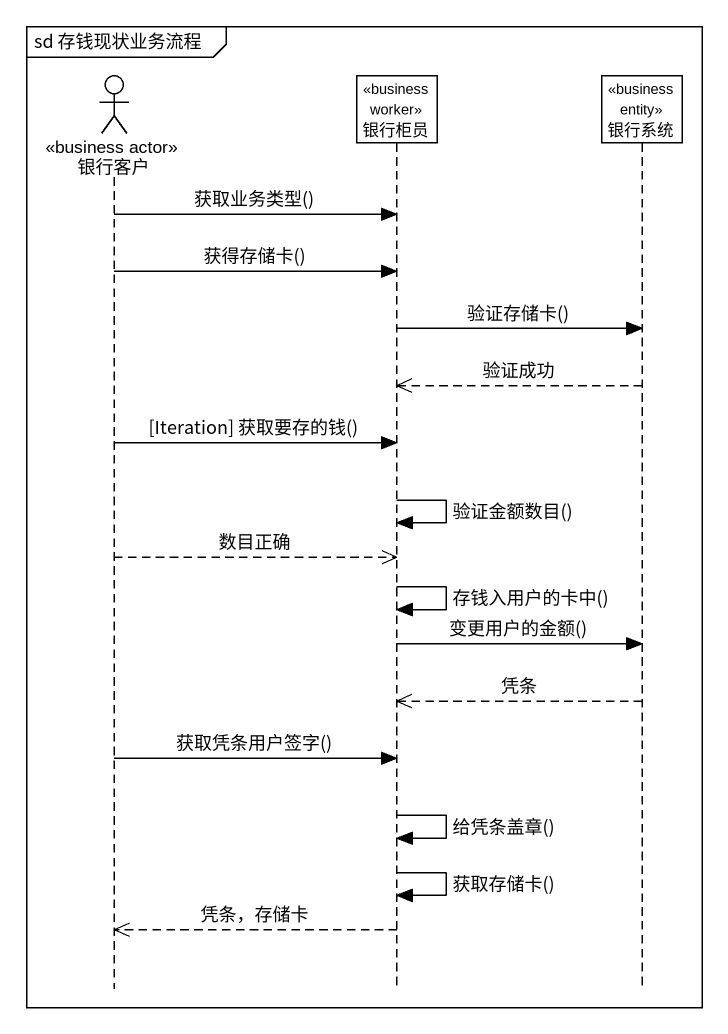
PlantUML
@startuml
mainframe sd 存钱现状业务流程
hide footbox
actor 银行客户 <<business actor>>
participant 银行柜员 <<business worker>>
participant 银行系统 <<business entity>>

银行客户 -> 银行柜员 : 获取业务类型()
银行客户 -> 银行柜员 : 获得存储卡()
银行柜员 -> 银行系统 : 验证存储卡()
银行系统 -->> 银行柜员 : 验证成功
银行客户 -> 银行柜员 : [Iteration] 获取要存的钱()
银行柜员 -> 银行柜员 : 验证金额数目()
银行客户 -->> 银行柜员 : 数目正确
银行柜员 -> 银行柜员 : 存钱入用户的卡中()
银行柜员 -> 银行系统 : 变更用户的金额()
银行系统 -->> 银行柜员 : 凭条
银行客户 -> 银行柜员 : 获取凭条用户签字()
银行柜员 -> 银行柜员 : 给凭条盖章()
银行柜员 -> 银行柜员 : 获取存储卡()
银行柜员 -->> 银行客户 : 凭条，存储卡
@enduml
